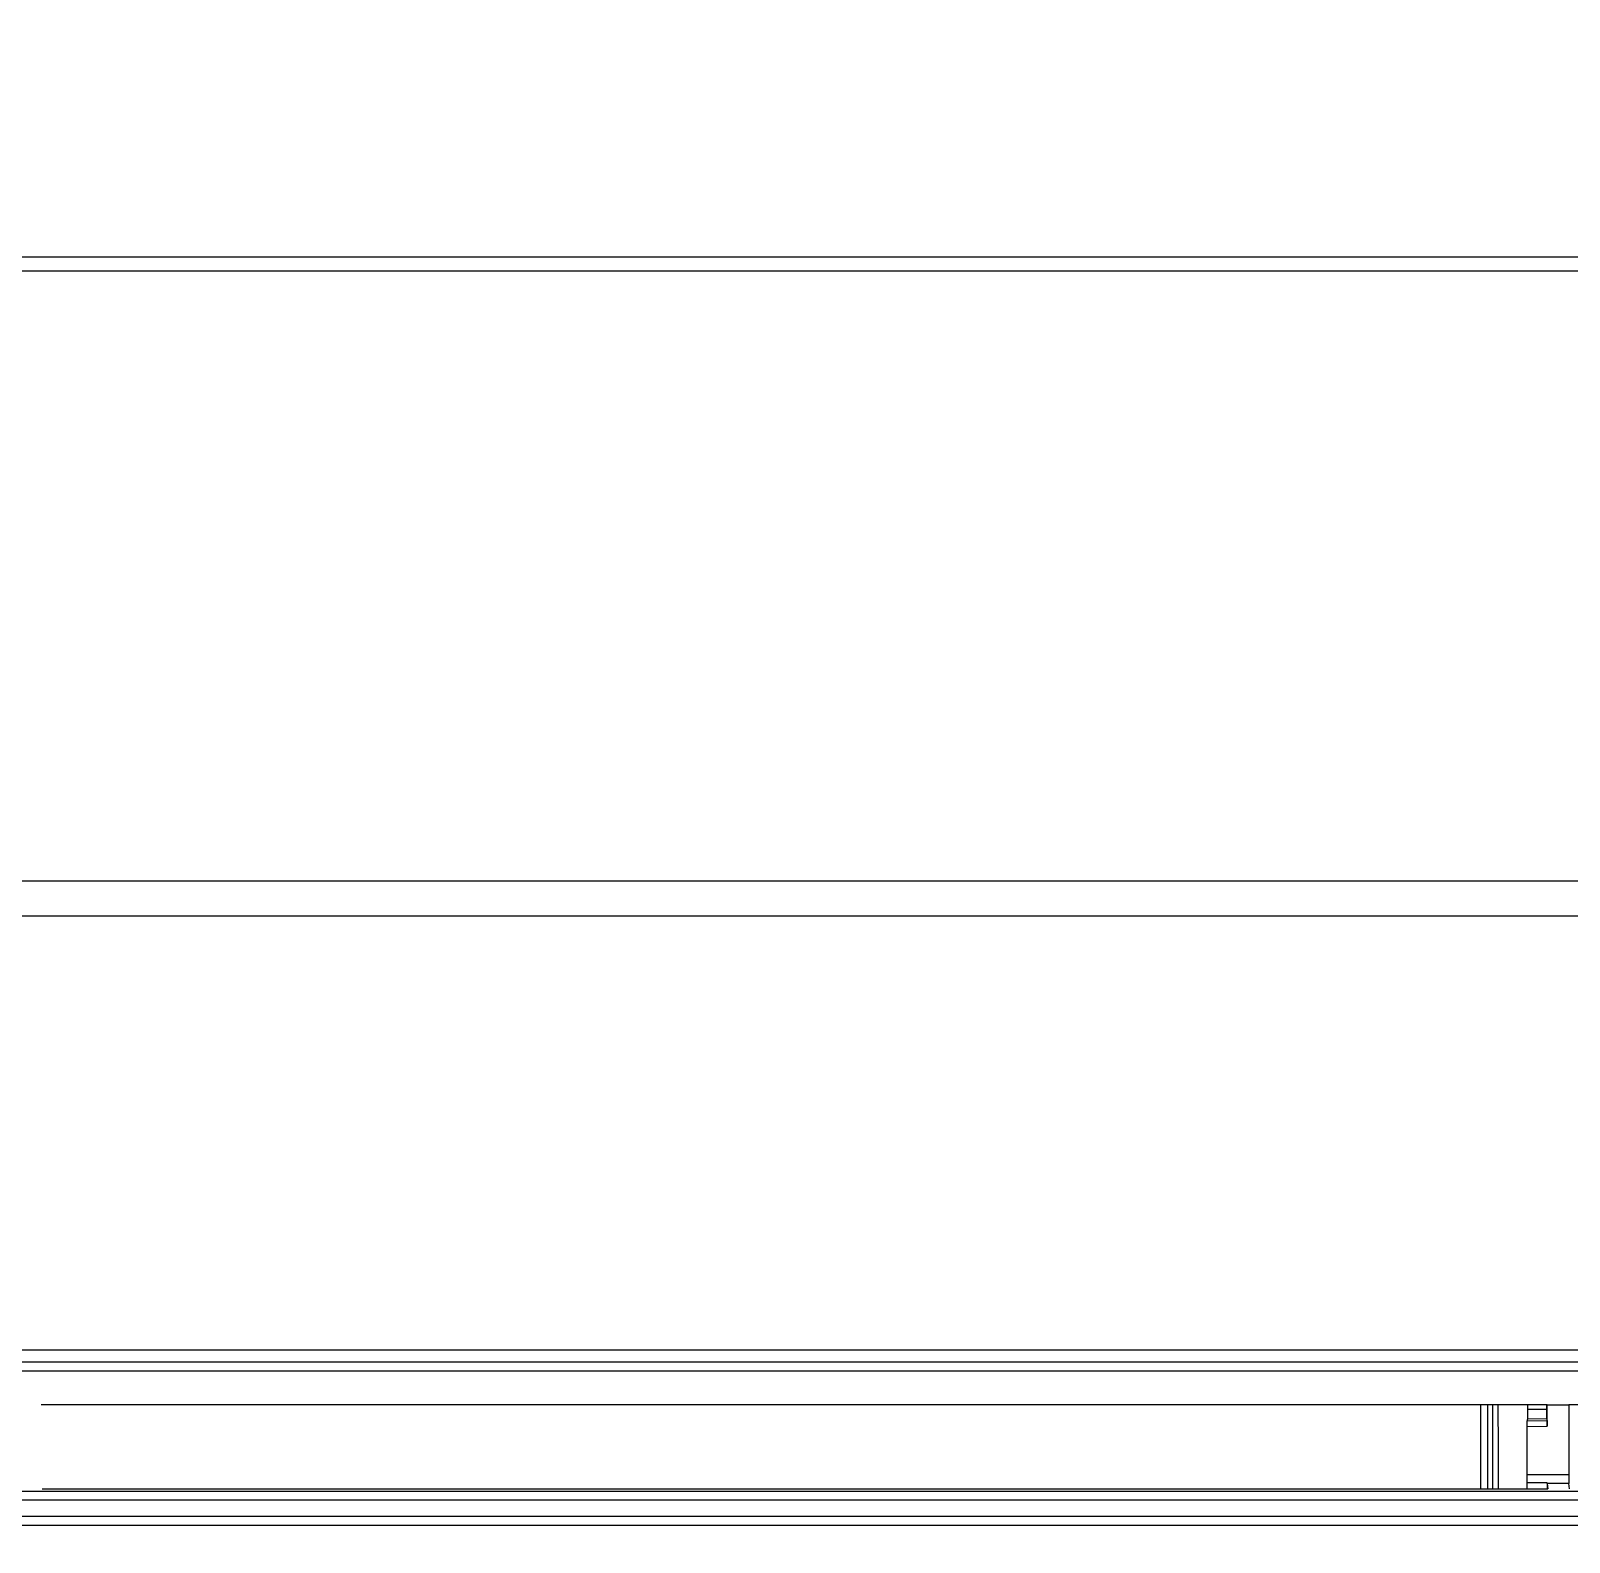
# Model space of a CAD drawing. Header units: millimetres. Extents: x -56261 to 196039, y 9480 to 100001.
# Drawn here: x 33602.3 to 33660.6, y 95852.3 to 95909.5 of the extents above; entities that cross this region are included whole.
import ezdxf

# ---------------------------------------------------------------- set-up
doc = ezdxf.new("R2010")
doc.units = ezdxf.units.MM
doc.set_wipeout_variables(frame=1)
doc.layers.add('SS-AIRCON', color=5, linetype='Continuous')
doc.layers.add('SS-TEXT', color=7, linetype='Continuous')

# ---------------------------------------------------------------- blocks, each defined once
blk = doc.blocks.new('I48T')
at = {"layer": 'SS-AIRCON', "color": 0, "linetype": 'Continuous'}
for p, q in [((580.0736, -170.27954), (-580.0736, -170.27954)), ((-599.9007, -170.76793), (599.9006, -170.76793)), ((599.9006, -171.68208), (-599.9007, -171.68208)), ((578.5326, -172.18017), (-578.5326, -172.18017)), ((41.1008, -172.29772), (41.1429, -172.59899)), ((41.1429, -172.59899), (42.343, -172.59899)), ((125.7008, -172.29772), (42.3009, -172.29772)), ((42.343, -172.59899), (42.3009, -172.29772)), ((45.3585, -172.29772), (45.3585, -176.96102)), ((45.6585, -176.96102), (45.6585, -172.29772)), ((46.0405, -176.96102), (46.0405, -172.29772)), ((41.1485, -176.96102), (41.1485, -173.0976)), ((43.4515, -173.0976), (41.1485, -173.0976)), ((43.4515, -173.0976), (43.4515, -175.7562)), ((43.4515, -175.7562), (42.3486, -175.77548)), ((42.3486, -175.77548), (42.3486, -176.96102)), ((42.352, -176.07505), (43.448, -176.0559)), ((42.382, -176.20296), (42.352, -176.07505)), ((43.4178, -176.1858), (42.382, -176.20296)), ((43.448, -176.0559), (43.4178, -176.1858)), ((-41.1485, -176.96102), (41.1485, -176.96102)), ((42.3486, -176.96102), (41.1485, -176.96102)), ((42.3486, -176.96102), (125.7485, -176.96102)), ((42.3878, -176.7021), (43.412, -176.68513)), ((42.3878, -176.96102), (42.3878, -176.7021)), ((43.412, -176.68513), (43.412, -176.96102)), ((580.0736, -178.82954), (-580.0736, -178.82954)), ((-599.9007, -179.31793), (599.9006, -179.31793)), ((637.5, -180.00001), (-637.5, -180.00001)), ((-637.5, -204.00742), (637.5, -204.00742)), ((-655, -240.5), (655, -240.5))]:
    blk.add_line(p, q, dxfattribs=at)
for points in [[(41.1484, -173.09772), (41.1484, -173.07748, 0.00015404), (41.1485, -173.05686, 0.00014433), (41.1485, -173.03584, 0.00014298), (41.1484, -173.01448, 0.00015211), (41.1484, -172.99284, 0.00015814), (41.1484, -172.97098, 0.00016412), (41.1483, -172.94897, 0.00017026), (41.1482, -172.92688, 0.00017934), (41.1481, -172.90479, 0.00018825), (41.148, -172.88279, 0.00019967), (41.1479, -172.86096, 0.00021167), (41.1478, -172.8394, 0.00022673), (41.1476, -172.81821, 0.00024363), (41.1474, -172.79749, 0.00026466), (41.1472, -172.77734, 0.00028783), (41.147, -172.75785, 0.00031482), (41.1468, -172.73914, 0.00035201), (41.1466, -172.72127, 0.00040213), (41.1463, -172.70438, 0.0004454), (41.146, -172.68851, 0.00047704), (41.1457, -172.6738, 0.00060535), (41.1454, -172.6602, 0.00086006), (41.1451, -172.64778, 0.00083244), (41.1448, -172.63684, 0.00037299), (41.1445, -172.6276, 0.00150163), (41.1441, -172.61878, 0.00442485), (41.1435, -172.60918, 0.0043151), (41.1427, -172.59898, 0.00350181)], [(43.4558, -172.63808), (43.4555, -172.64692, 0.00099504), (43.4552, -172.65654, 0.00084148), (43.455, -172.66697, 0.00071454), (43.4547, -172.67817, 0.00062243), (43.4544, -172.69011, 0.00054562), (43.4541, -172.70274, 0.00048427), (43.4539, -172.71604, 0.00043252), (43.4537, -172.72995, 0.00039095), (43.4534, -172.74445, 0.0003553), (43.4532, -172.75947, 0.0003254), (43.453, -172.77497, 0.00029968), (43.4528, -172.7909, 0.00027749), (43.4527, -172.80721, 0.0002587), (43.4525, -172.82385, 0.00024217), (43.4524, -172.84078, 0.0002275), (43.4522, -172.85792, 0.00021352), (43.4521, -172.87524, 0.00020395), (43.452, -172.89271, 0.00019649), (43.4519, -172.91028, 0.00018382), (43.4518, -172.92783, 0.00016656), (43.4517, -172.94529, 0.0001733), (43.4517, -172.96295, 0.00019257), (43.4516, -172.98092, 0.00014794), (43.4516, -172.99775, 0.00006371), (43.4516, -173.01293, 0.00018819), (43.4515, -173.03196, 0.00030649), (43.4516, -173.0606, 0.00015505), (43.4516, -173.09772, 0.00008557)], [(42.3521, -176.07521), (42.3519, -176.07416, -0.02683029), (42.3517, -176.07243, -0.00963792), (42.3516, -176.06998, -0.00496084), (42.3514, -176.06683, -0.00320169), (42.3512, -176.06291, -0.00217009), (42.351, -176.05824, -0.00158593), (42.3509, -176.05278, -0.00119728), (42.3507, -176.04655, -0.00095534), (42.3505, -176.03953, -0.0007719), (42.3503, -176.03176, -0.00064606), (42.3502, -176.02321, -0.00054499), (42.35, -176.01395, -0.00047198), (42.3499, -176.00396, -0.00041137), (42.3497, -175.99332, -0.0003659), (42.3496, -175.98203, -0.00032601), (42.3494, -175.97018, -0.00029405), (42.3493, -175.95779, -0.00026965), (42.3492, -175.94491, -0.00025201), (42.3491, -175.93159, -0.00022791), (42.349, -175.91798, -0.0002015), (42.3489, -175.90416, -0.00020534), (42.3488, -175.88988, -0.00022423), (42.3488, -175.87511, -0.0001679), (42.3487, -175.86112, -0.00007057), (42.3486, -175.84838, -0.0002113), (42.3486, -175.83218, -0.0003382), (42.3486, -175.80757, -0.00016827), (42.3485, -175.77555, -0.00009157)], [(43.4178, -176.18577), (43.4175, -176.1878, 0.02419092), (43.4172, -176.19122, 0.00847991), (43.4169, -176.19606, 0.00425133), (43.4167, -176.20229, 0.00267122), (43.4164, -176.20999, 0.00179334), (43.4161, -176.21909, 0.00130197), (43.4158, -176.22962, 0.00098084), (43.4155, -176.2415, 0.00077872), (43.4152, -176.25474, 0.00062944), (43.415, -176.26922, 0.00052515), (43.4147, -176.28494, 0.00044381), (43.4145, -176.30175, 0.00038344), (43.4142, -176.31963, 0.000335), (43.414, -176.33844, 0.00029728), (43.4138, -176.3581, 0.00026568), (43.4136, -176.37849, 0.00023926), (43.4134, -176.39951, 0.00021975), (43.4132, -176.42106, 0.00020458), (43.413, -176.44307, 0.00018591), (43.4129, -176.4653, 0.00016471), (43.4128, -176.48761, 0.00016676), (43.4126, -176.51037, 0.00018002), (43.4125, -176.53363, 0.00013712), (43.4124, -176.5555, 0.00006146), (43.4124, -176.57529, 0.00016834), (43.4123, -176.60004, 0.00026777), (43.4122, -176.63717, 0.00013598), (43.4121, -176.68522, 0.00007559)]]:
    blk.add_lwpolyline(points, format="xyb", dxfattribs=at)
for points, knots in [([(42.3446, -172.63169), (42.3436, -172.598), (42.3424, -172.49128), (42.3423, -172.34976), (42.3424, -172.29772)], [0, 0, 0, 0, 0.0002540524, 0.0004116041, 0.0004116041, 0.0004116041, 0.0004116041]), ([(45.0762, -176.96102), (45.0747, -176.76169), (45.0636, -175.27421), (45.0568, -173.69039), (45.0543, -172.29772)], [0.017452844, 0.017452844, 0.017452844, 0.017452844, 0.018109501, 0.022305508, 0.022305508, 0.022305508, 0.022305508])]:
    blk.add_open_spline(points, degree=3, knots=knots, dxfattribs=at)
for points in [[(42.3428, -172.59898), (42.3436, -172.60324), (42.3441, -172.61426), (42.3446, -172.63169)], [(42.3446, -172.63169), (42.715, -172.63378), (43.0854, -172.63597), (43.4558, -172.63808)], [(43.4573, -172.29772), (43.4576, -172.43199), (43.4569, -172.58524), (43.4558, -172.63808)], [(42.3876, -176.70192), (42.3878, -176.42855), (42.3853, -176.217), (42.3819, -176.20283)], [(43.4516, -175.75635), (43.4515, -175.91376), (43.4499, -176.04762), (43.448, -176.05602)], [(654.9999, -205.97814), (436.6666, -205.97818), (218.3333, -205.97818), (-0.0001, -205.97814)], [(654.9999, -239.75864), (436.6666, -239.75869), (218.3333, -239.75869), (-0.0001, -239.75864)]]:
    blk.add_open_spline(points, degree=3, dxfattribs=at)
blk = doc.blocks.new('A$C43DE16F2')
blk.add_wipeout([(0, 14550), (0, 0), (29100, 0), (29100, 14550)]).dxf.layer = 'SS-TEXT'
at = {"layer": 'SS-TEXT', "linetype": 'Continuous', "xscale": 1.577261091527505, "yscale": 1.577261091527505, "zscale": 1.577261091527505, "rotation": 180}
blk.add_blockref('I48T', (11081.92, 7128.46), dxfattribs=at)

msp = doc.modelspace()

# ---------------------------------------------------------------- block references
at = {"layer": 'SS-TEXT', "xscale": 0.4331186193392458, "yscale": 0.4331186193392458, "zscale": 0.4331186193392458}
msp.add_blockref('A$C43DE16F2', (28888.861, 92649.191), dxfattribs=at)

doc.saveas('drawing.dxf')
